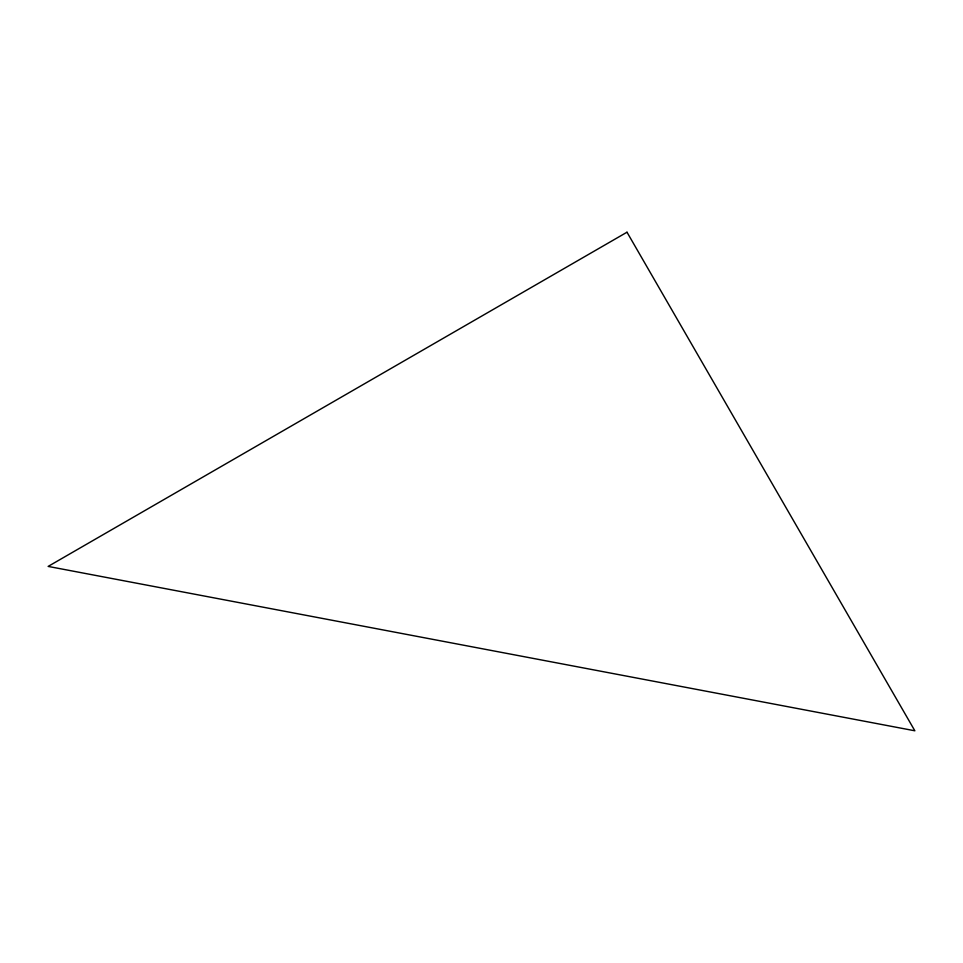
<?xml version="1.0" encoding="UTF-8"?>
<svg xmlns="http://www.w3.org/2000/svg" width="963" height="963" viewBox="0 0 963 963"><rect width="100%" height="100%" fill="white"/><g stroke="black" fill="none" stroke-linecap="round" stroke-linejoin="round"><path stroke-width="1.44" d="M626.997 232.215L48.15 566.413L914.85 730.785L626.997 232.215"/></g></svg>
